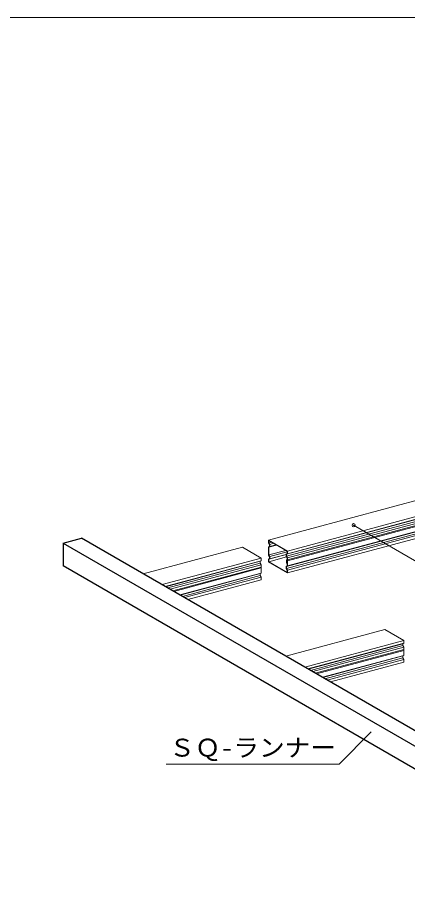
# Model space of a CAD drawing. Units: millimetres on the paper. Extents: x -195 to 195, y -135 to 132.
# Drawn here: x -38 to 9.9, y 25 to 132.5 of the extents above; entities that cross this region are included whole.
import ezdxf
from ezdxf.enums import TextEntityAlignment as Align

# ---------------------------------------------------------------- set-up
doc = ezdxf.new("R2010")
doc.units = ezdxf.units.MM
doc.header["$PDMODE"] = 32
doc.header["$PDSIZE"] = 0.4
for name, color, linetype, lineweight in [('0-2_野縁受け', 3, 'Continuous', 18), ('0-3_野縁', 2, 'Continuous', 25), ('0-5_寸法', 4, 'Continuous', 9), ('0-6_文字', 4, 'Continuous', 9), ('F-3_野縁', 7, 'Continuous', 18)]:
    doc.layers.add(name, color=color, linetype=linetype, lineweight=lineweight)
doc.styles.add('ＭＳ ゴシック', font='')
doc.styles.get('ＭＳ ゴシック').set_extended_font_data('MS Gothic')

msp = doc.modelspace()

# ---------------------------------------------------------------- linework, layer by layer
at = {"layer": '0-2_野縁受け'}
for p, q in [((-7.165, 68.435), (35.341, 79.824)), ((37.611, 78.481), (-4.856, 67.101)), ((-4.972, 66.468), (39.453, 78.372)), ((37.611, 78.111), (-4.972, 66.701)), ((-4.856, 66.768), (37.611, 78.147)), ((39.325, 78.106), (-4.856, 66.268)), ((-4.856, 66.001), (39.325, 77.84)), ((-4.856, 65.885), (39.325, 77.723)), ((39.359, 77.08), (-4.972, 65.201)), ((-4.972, 64.968), (39.453, 76.872)), ((-4.856, 65.268), (39.325, 77.106)), ((39.325, 76.606), (-4.856, 64.768)), ((-4.856, 64.435), (39.325, 76.273)), ((-7.165, 68.435), (-4.856, 67.101)), ((-7.137, 68.385), (-4.885, 67.085)), ((-7.021, 67.918), (-7.137, 68.118)), ((-7.137, 67.585), (-6.196, 67.837)), ((-7.05, 67.668), (-7.05, 67.901)), ((-7.021, 67.918), (-6.548, 68.045)), ((-7.021, 67.651), (-7.021, 67.918)), ((-7.021, 67.651), (-6.232, 67.863)), ((-22.542, 64.315), (-10.385, 67.572)), ((-10.385, 67.572), (-8.076, 66.239)), ((-7.137, 67.585), (-7.021, 67.651)), ((-7.137, 66.618), (-7.137, 67.585)), ((-7.137, 66.618), (-5.047, 67.178)), ((-7.137, 66.085), (-5.004, 66.656)), ((-7.05, 66.135), (-5.004, 66.683)), ((-7.021, 66.418), (-4.885, 66.991)), ((-8.076, 66.239), (-20.232, 62.981)), ((-19.838, 62.754), (-8.076, 65.905)), ((-8.191, 65.839), (-19.796, 62.729)), ((-19.519, 62.57), (-8.191, 65.605)), ((-7.021, 66.418), (-7.137, 66.618)), ((-7.137, 65.785), (-4.952, 66.37)), ((-7.137, 65.785), (-4.885, 64.485)), ((-7.021, 66.151), (-7.021, 66.418)), ((-4.972, 65.968), (-4.972, 65.685)), ((-4.943, 65.973), (-4.943, 65.668)), ((-4.914, 65.651), (-4.943, 65.668)), ((-4.914, 65.968), (-4.933, 65.979)), ((-4.895, 65.991), (-4.914, 66.001)), ((-4.914, 65.918), (-4.914, 65.651)), ((-4.914, 65.918), (-4.885, 65.901)), ((-4.885, 66.254), (-4.885, 65.996)), ((-4.885, 65.901), (-4.885, 65.285)), ((-4.856, 66.268), (-4.856, 66.001)), ((-4.856, 65.885), (-4.856, 65.268)), ((-8.076, 65.405), (-19.246, 62.412)), ((-18.931, 62.23), (-8.076, 65.139)), ((-18.793, 62.15), (-8.076, 65.022)), ((-18.063, 61.729), (-8.076, 64.405)), ((-8.191, 64.339), (-18.021, 61.705)), ((-17.745, 61.545), (-8.191, 64.105)), ((-8.076, 63.905), (-17.472, 61.388)), ((-17.077, 61.16), (-8.076, 63.572)), ((-5.048, 54.215), (7.109, 57.472)), ((7.109, 57.472), (9.418, 56.139)), ((9.418, 56.139), (-2.738, 52.881)), ((-2.344, 52.654), (9.418, 55.805)), ((9.302, 55.739), (-2.302, 52.629)), ((-2.026, 52.47), (9.302, 55.505)), ((9.418, 55.305), (-1.753, 52.312)), ((-1.437, 52.13), (9.418, 55.039)), ((-1.299, 52.05), (9.418, 54.922)), ((-0.57, 51.629), (9.418, 54.305)), ((9.302, 54.239), (-0.527, 51.605)), ((-0.251, 51.445), (9.302, 54.005)), ((9.418, 53.805), (0.022, 51.288)), ((0.416, 51.06), (9.418, 53.472))]:
    msp.add_line(p, q, dxfattribs=at)
for points in [[(-4.856, 65.268), (-4.972, 65.201), (-4.972, 64.968), (-4.856, 64.768), (-4.856, 64.435), (-7.165, 65.768), (-7.165, 66.101), (-7.05, 66.168), (-7.05, 66.401), (-7.165, 66.601), (-7.165, 67.601), (-7.05, 67.668), (-7.05, 67.901), (-7.165, 68.101), (-7.165, 68.435)], [(-7.137, 68.385), (-7.137, 68.118), (-6.821, 68.203)], [(-4.885, 66.254), (-5.004, 66.459), (-5.004, 66.716), (-4.885, 66.785), (-4.885, 67.085)], [(-4.856, 67.101), (-4.856, 66.768), (-4.972, 66.701), (-4.972, 66.468), (-4.856, 66.268)], [(-8.076, 66.239), (-8.076, 65.905), (-8.191, 65.839), (-8.191, 65.605), (-8.076, 65.405), (-8.076, 64.405), (-8.191, 64.339), (-8.191, 64.105), (-8.076, 63.905), (-8.076, 63.572)], [(-7.137, 65.785), (-7.137, 66.085), (-7.021, 66.151)], [(-4.885, 64.485), (-4.885, 64.754), (-5.004, 64.959), (-5.004, 65.216), (-4.885, 65.285)], [(9.418, 56.139), (9.418, 55.805), (9.302, 55.739), (9.302, 55.505), (9.418, 55.305), (9.418, 54.305), (9.302, 54.239), (9.302, 54.005), (9.418, 53.805), (9.418, 53.472)]]:
    msp.add_lwpolyline(points, dxfattribs=at)
for centre, radius, start, end in [((-4.885, 65.685), 0.0866, 180, 240), ((-4.933, 65.968), 0.0385, 60, 180), ((-4.936, 65.973), 0.0067, 60, 180), ((-4.914, 65.935), 0.0289, 60, 180), ((-4.914, 65.668), 0.0289, 180, 240), ((-4.923, 65.651), 0.0096, 240, 0), ((-4.914, 65.635), 0.0289, 240, 0), ((-4.895, 66.001), 0.0385, 240, 0), ((-4.904, 65.918), 0.0096, 60, 180), ((-4.943, 65.885), 0.0866, 0, 60), ((-4.914, 65.901), 0.0289, 0, 60), ((-4.892, 65.996), 0.0067, 240, 0)]:
    msp.add_arc(centre, radius, start, end, dxfattribs=at)
at = {"layer": '0-3_野縁'}
for p, q in [((-32.357, 68.077), (-30.103, 68.68)), ((-32.357, 68.077), (-32.357, 65.277)), ((-32.357, 68.077), (37.406, 27.799)), ((39.66, 28.403), (-30.103, 68.68)), ((37.406, 24.999), (-32.357, 65.277))]:
    msp.add_line(p, q, dxfattribs=at)
at = {"layer": '0-5_寸法'}
msp.add_line((3.27, 70.255), (55.751, 39.955), dxfattribs=at)
msp.add_point((3.27, 70.255), dxfattribs=at)
at = {"layer": '0-6_文字'}
for p, q in [((5.421, 44.923), (1.482, 40.984)), ((1.482, 40.984), (-19.74, 40.984))]:
    msp.add_line(p, q, dxfattribs=at)
at = {"layer": 'F-3_野縁', "color": 3}
msp.add_line((-195, 132.5), (195, 132.5), dxfattribs=at)

# ---------------------------------------------------------------- texts
at = {"layer": '0-6_文字', "color": 7, "style": 'ＭＳ ゴシック', "width": 1.05}
msp.add_text('ＳＱ-ランナー', height=2.199, dxfattribs=at).set_placement((-19.362, 41.237), align=Align.BOTTOM_LEFT)

doc.saveas('drawing.dxf')
